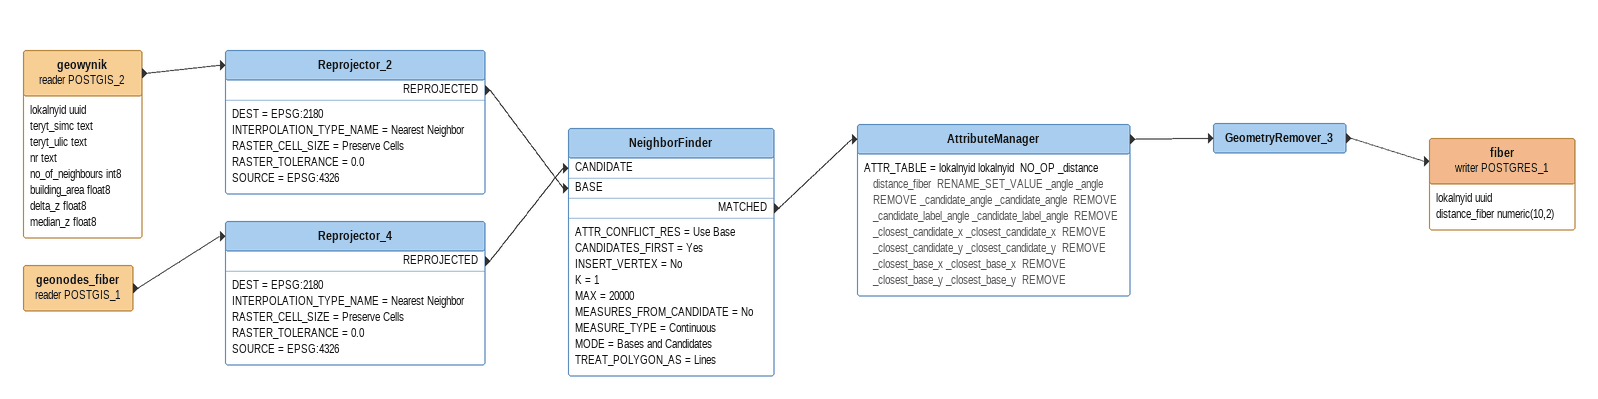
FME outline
geonodes_fiber (reader POSTGIS_1)
    -> Reprojector_4
Reprojector_4
    DEST = EPSG:2180
    INTERPOLATION_TYPE_NAME = Nearest Neighbor
    RASTER_CELL_SIZE = Preserve Cells
    RASTER_TOLERANCE = 0.0
    SOURCE = EPSG:4326
    REPROJECTED -> NeighborFinder [CANDIDATE]
geowynik (reader POSTGIS_2)
    attributes: lokalnyid uuid, teryt_simc text, teryt_ulic text, nr text, no_of_neighbours int8, building_area float8, delta_z float8, median_z float8
    -> Reprojector_2
Reprojector_2
    DEST = EPSG:2180
    INTERPOLATION_TYPE_NAME = Nearest Neighbor
    RASTER_CELL_SIZE = Preserve Cells
    RASTER_TOLERANCE = 0.0
    SOURCE = EPSG:4326
    REPROJECTED -> NeighborFinder [BASE]
NeighborFinder
    ATTR_CONFLICT_RES = Use Base
    CANDIDATES_FIRST = Yes
    INSERT_VERTEX = No
    K = 1
    MAX = 20000
    MEASURES_FROM_CANDIDATE = No
    MEASURE_TYPE = Continuous
    MODE = Bases and Candidates
    TREAT_POLYGON_AS = Lines
    MATCHED -> AttributeManager
AttributeManager
    ATTR_TABLE = lokalnyid lokalnyid  NO_OP _distance distance_fiber  RENAME_SET_VALUE _angle _angle  REMOVE _candidate_angle _candidate_angle  REMOVE _candidate_label_angle _candidate_label_angle  REMOVE _closest_candidate_x _closest_candidate_x  REMOVE _closest_candidate_y _closest_candidate_y  REMOVE _closest_base_x _closest_base_x  REMOVE _closest_base_y _closest_base_y  REMOVE
    -> GeometryRemover_3
GeometryRemover_3
    -> fiber (writer POSTGRES_1)
fiber (writer POSTGRES_1)
    attributes: lokalnyid uuid, distance_fiber numeric(10,2)
